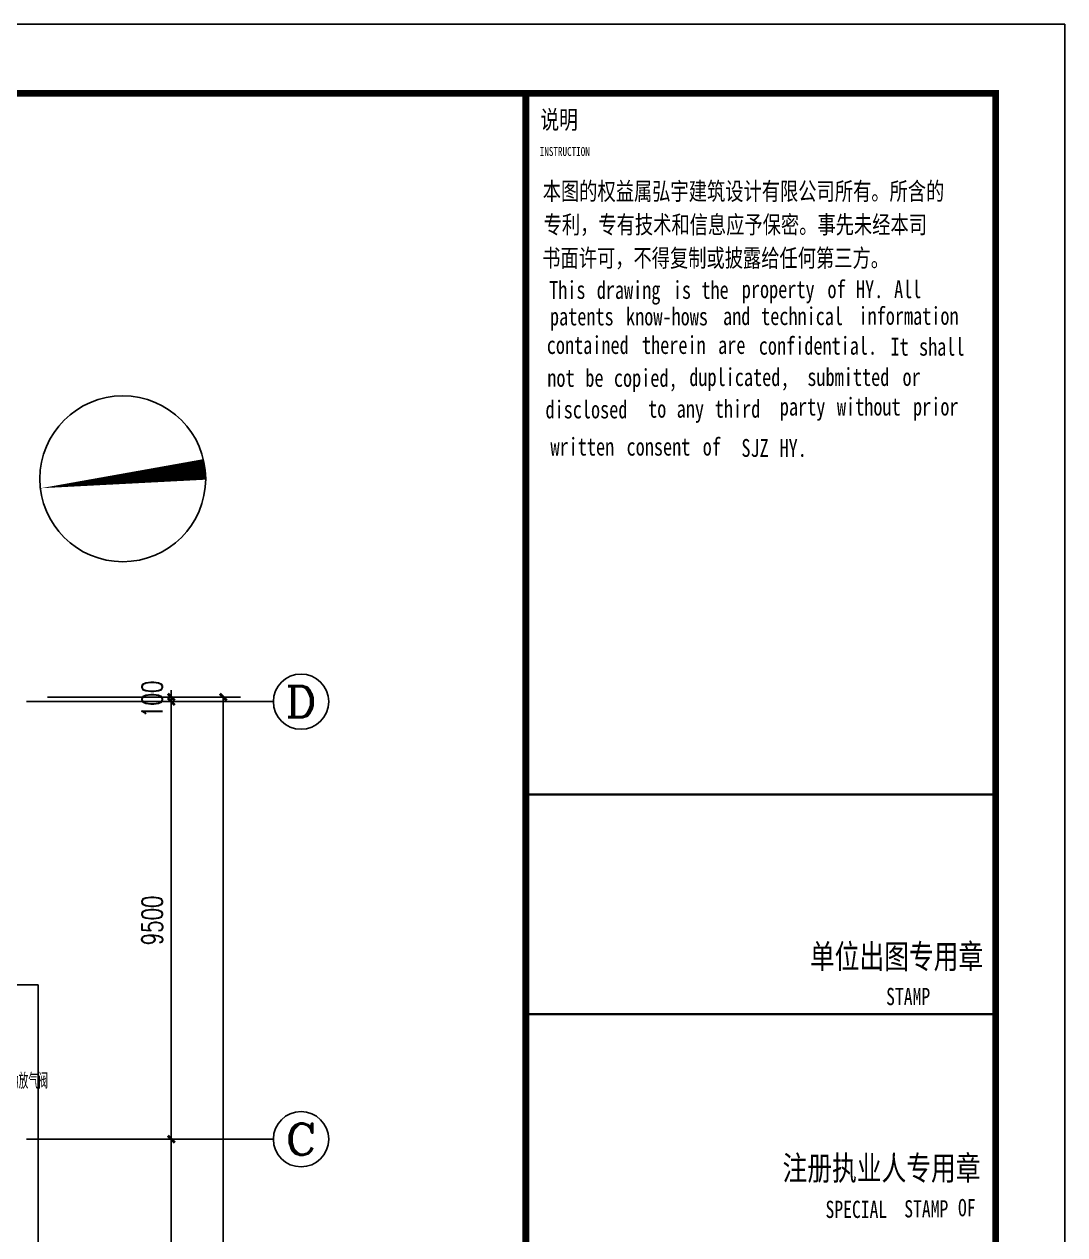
# Model space of a CAD drawing. Extents: x -37230 to 424755, y -141014 to 127947.
# Drawn here: x 118741 to 141330, y 32990 to 59273 of the extents above; entities that cross this region are included whole.
import ezdxf
from ezdxf.enums import TextEntityAlignment as Align

# ---------------------------------------------------------------- set-up
doc = ezdxf.new("R2010")
doc.units = 0
doc.header["$LTSCALE"] = 1000
doc.header["$MEASUREMENT"] = 0
for name, color, linetype in [('AXIS', 3, 'Continuous'), ('AXIS_TEXT', 7, 'Continuous'), ('DIM_SYMB', 3, 'Continuous'), ('PUB_Title(图框)', 130, 'Continuous'), ('TH_TEXT', 7, 'Continuous'), ('TK', 7, 'Continuous'), ('TWT_TITLE', 7, 'Continuous'), ('暖通底图', 8, 'Continuous')]:
    doc.layers.add(name, color=color, linetype=linetype)
doc.styles.add('-宋体', font='', dxfattribs={"width": 0.75})
doc.styles.add('_TCH_AXIS', font='COMPLEX', dxfattribs={"bigfont": 'GBCBIG'})
doc.styles.add('_TCH_DIM', font='SIMPLEX', dxfattribs={"bigfont": 'GBCBIG'})
doc.styles.add('_TCH_DIM_T3', font='SIMPLEX', dxfattribs={"width": 0.705882, "bigfont": 'GBCBIG'})
doc.styles.add('COMPLEX', font='COMPLEX')
doc.styles.add('DIM_FONT', font='SIMPLEX', dxfattribs={"width": 0.7, "bigfont": 'GBCBIG'})
doc.styles.get('-宋体').set_extended_font_data('SimSun')
doc.dimstyles.new('_TCH_ARCH&&150', dxfattribs={"dimscale": 1.5, "dimtxt": 350, "dimasz": 100, "dimexe": 250, "dimexo": 300, "dimgap": 100, "dimtad": 1, "dimdec": 0, "dimzin": 0, "dimdsep": 46, "dimtxsty": 'DIM_FONT', "dimblk": 'ARCHTICK', "dimcen": 0.09, "dimclrt": 7, "dimazin": 2, "dimtfac": 1, "dimtdec": 0, "dimtix": 1, "dimtmove": 2, "dimatfit": 3, "dimfxl": 0, "dimtolj": 1, "dimtzin": 0, "dimarcsym": 0})

# ---------------------------------------------------------------- blocks, each defined once
blk = doc.blocks.new('我')
at = {"layer": 'TK'}
for p, q in [((-66601, -67037), (-66601, -7037)), ((-56401, -22264), (-66601, -22264)), ((-66601, -22264), (-56401, -22264)), ((-56437, -27030), (-65364, -27030))]:
    blk.add_line(p, q, dxfattribs=at)
at = {"layer": 'TK', "const_width": 150}
blk.add_lwpolyline([(-66601, -7037), (-56401, -7037), (-56401, -67037), (-66601, -67037)], close=True, dxfattribs=at)
at = {"layer": 'TK', "const_width": 51}
for points in [[(-66601, -22264), (-56401, -22264)], [(-66601, -27030), (-56437, -27030)]]:
    blk.add_lwpolyline(points, dxfattribs=at)
at = {"layer": 'TWT_TITLE'}
blk.add_lwpolyline([(-144001, -68537), (-54901, -68537), (-54901, -5537), (-144001, -5537)], close=True, dxfattribs=at)
at = {"layer": 'TWT_TITLE', "const_width": 150}
blk.add_lwpolyline([(-140251, -67037), (-56401, -67037), (-56401, -7037), (-140251, -7037)], close=True, dxfattribs=at)
at = {"layer": 'TK', "color": 9, "style": '-宋体', "width": 0.75}
blk.add_text('说明', height=398.7, dxfattribs=at).set_placement((-66286, -7810))
at = {"layer": 'TK', "style": '-宋体', "width": 0.75}
for s, height, p in [('INSTRUCTION', 193.73, (-66299, -8397)), ('本图的权益属弘宇建筑设计有限公司所有。所含的', 387.34, (-66234, -9356)), ('专利，专有技术和信息应予保密。事先未经本司', 387.34, (-66214, -10082)), ('书面许可，不得复制或披露给任何第三方。', 387.34, (-66245, -10806)), ('This', 387.3, (-66095, -11500)), ('drawing', 387.3, (-65062, -11500)), ('is', 387.3, (-63409, -11500)), ('the', 387.3, (-62790, -11500)), ('property', 387.3, (-61913, -11485)), ('of', 387.3, (-60053, -11485)), ('HY.', 387.3, (-59434, -11485)), ('All', 387.3, (-58607, -11485)), ('patents', 387.3, (-66077, -12076)), ('know-hows', 387.3, (-64425, -12076)), ('and', 387.3, (-62320, -12069)), ('technical', 387.3, (-61493, -12069)), ('information', 387.34, (-59380, -12063)), ('contained', 387.3, (-66146, -12696)), ('therein', 387.3, (-64080, -12696)), ('confidential.', 387.34, (-61544, -12711)), ('It', 387.3, (-58685, -12733)), ('shall', 387.3, (-58065, -12733)), ('are', 387.3, (-62427, -12696)), ('not', 387.3, (-66135, -13410)), ('be', 387.3, (-65309, -13410)), ('copied,', 387.3, (-64689, -13410)), ('duplicated,', 387.34, (-63052, -13392)), ('submitted', 387.3, (-60489, -13390)), ('or', 387.3, (-58423, -13390)), ('party', 387.3, (-61087, -14033)), ('without', 387.3, (-59847, -14033)), ('prior', 387.3, (-58195, -14033)), ('disclosed', 387.3, (-66174, -14095)), ('to', 387.3, (-63946, -14080)), ('any', 387.3, (-63326, -14080)), ('third', 387.3, (-62500, -14080)), ('written', 387.3, (-66066, -14903)), ('consent', 387.3, (-64414, -14903)), ('of', 387.3, (-62761, -14903)), ('SJZ', 387.3, (-61921, -14931)), ('HY.', 387.3, (-61094, -14931)), ('单位出图专用章', 525, (-60433, -26039)), ('STAMP', 375, (-58779, -26834)), ('注册执业人专用章', 525, (-61027, -30633)), ('SPECIAL', 375, (-60095, -31455)), ('STAMP', 375, (-58386, -31444)), ('OF', 375, (-57219, -31418))]:
    blk.add_text(s, height=height, dxfattribs=at).set_placement(p)
blk = doc.blocks.new('_ArchTick')
at = {"color": 0, "linetype": 'ByBlock', "const_width": 0.4}
blk.add_lwpolyline([(-0.5, -0.5), (0.5, 0.5)], dxfattribs=at)
blk = doc.blocks.new('*D62')
at = {"layer": 'AXIS', "color": 0, "lineweight": -2}
for p, q in [((121930, 44665), (121930, 44815)), ((119241, 44665), (122305, 44665)), ((119241, 44565), (122305, 44565)), ((121930, 44565), (121930, 44665)), ((121930, 44565), (121930, 44415))]:
    blk.add_line(p, q, dxfattribs=at)
at = {"layer": 'Defpoints', "color": 0}
for p in [(118791, 44665), (118791, 44565), (121930, 44665)]:
    blk.add_point(p, dxfattribs=at)
at = {"layer": 'AXIS', "color": 0, "lineweight": -2, "xscale": 150, "yscale": 150, "zscale": 150}
for p, rotation in [((121930, 44665), 270), ((121930, 44565), 90)]:
    blk.add_blockref('_ArchTick', p, dxfattribs=dict(at, rotation=rotation))
at = {"layer": 'AXIS', "color": 7, "insert": (121518, 44615), "char_height": 446.2, "attachment_point": 5, "rotation": 90, "style": '_TCH_DIM_T3'}
blk.add_mtext('\\A1;100', dxfattribs=at)
blk = doc.blocks.new('*D63')
at = {"layer": 'AXIS', "color": 0, "lineweight": -2}
for p, q in [((119241, 44565), (122305, 44565)), ((121930, 35065), (121930, 44565)), ((119241, 35065), (122305, 35065))]:
    blk.add_line(p, q, dxfattribs=at)
at = {"layer": 'Defpoints', "color": 0}
for p in [(118791, 44565), (121930, 44565), (118791, 35065)]:
    blk.add_point(p, dxfattribs=at)
at = {"layer": 'AXIS', "color": 0, "lineweight": -2, "xscale": 150, "yscale": 150, "zscale": 150}
for p, rotation in [((121930, 44565), 90), ((121930, 35065), 270)]:
    blk.add_blockref('_ArchTick', p, dxfattribs=dict(at, rotation=rotation))
at = {"layer": 'AXIS', "color": 7, "insert": (121518, 39815), "char_height": 446.2, "attachment_point": 5, "rotation": 90, "style": '_TCH_DIM_T3'}
blk.add_mtext('\\A1;9500', dxfattribs=at)
blk = doc.blocks.new('*D64')
at = {"layer": 'AXIS', "color": 0, "lineweight": -2}
for p, q in [((119241, 35065), (122305, 35065)), ((121930, 27265), (121930, 35065)), ((119241, 27265), (122305, 27265))]:
    blk.add_line(p, q, dxfattribs=at)
at = {"layer": 'Defpoints', "color": 0}
for p in [(118791, 35065), (121930, 35065), (118791, 27265)]:
    blk.add_point(p, dxfattribs=at)
at = {"layer": 'AXIS', "color": 0, "lineweight": -2, "xscale": 150, "yscale": 150, "zscale": 150}
for p, rotation in [((121930, 35065), 90), ((121930, 27265), 270)]:
    blk.add_blockref('_ArchTick', p, dxfattribs=dict(at, rotation=rotation))
at = {"layer": 'AXIS', "color": 7, "insert": (121518, 31165), "char_height": 446.2, "attachment_point": 5, "rotation": 90, "style": '_TCH_DIM_T3'}
blk.add_mtext('\\A1;7800', dxfattribs=at)
blk = doc.blocks.new('*D67')
at = {"layer": 'AXIS', "color": 0, "lineweight": -2}
for p, q in [((119241, 44665), (123434, 44665)), ((123059, 17665), (123059, 44665)), ((119241, 17665), (123434, 17665))]:
    blk.add_line(p, q, dxfattribs=at)
at = {"layer": 'Defpoints', "color": 0}
for p in [(118791, 44665), (123059, 44665), (118791, 17665)]:
    blk.add_point(p, dxfattribs=at)
at = {"layer": 'AXIS', "color": 0, "lineweight": -2, "xscale": 150, "yscale": 150, "zscale": 150}
for p, rotation in [((123059, 44665), 90), ((123059, 17665), 270)]:
    blk.add_blockref('_ArchTick', p, dxfattribs=dict(at, rotation=rotation))
at = {"layer": 'AXIS', "color": 7, "insert": (122647, 31165), "char_height": 446.2, "attachment_point": 5, "rotation": 90, "style": '_TCH_DIM_T3'}
blk.add_mtext('\\A1;27000', dxfattribs=at)
blk = doc.blocks.new('_AXISO')
blk.add_circle((0, 0), 0.5)
at = {"layer": 'AXIS_TEXT', "style": 'COMPLEX', "width": 1.041667}
blk.add_attdef('A', text='', height=0.56, dxfattribs=at).set_placement((-0.25, -0.28), (0.25, -0.28), align=Align.FIT)
blk = doc.blocks.new('i')
at = {"layer": 'AXIS'}
for p1, p2, distance, picture, middle in [((118791.4, 44565.2), (118791.4, 44665.2), -3138.6, '*D62', (121517.5, 44615.2)), ((118791.4, 17665.2), (118791.4, 44665.2), -4267.7, '*D67', (122646.6, 31165.2)), ((118791.4, 35065.2), (118791.4, 44565.2), -3138.6, '*D63', (121517.5, 39815.2)), ((118791.4, 27265.2), (118791.4, 35065.2), -3138.6, '*D64', (121517.5, 31165.2))]:
    dim = blk.add_aligned_dim(p1=p1, p2=p2, distance=distance, dimstyle='_TCH_ARCH&&150', dxfattribs=at)
    dim.commit()
    dim.dimension.update_dxf_attribs({"geometry": picture, "text_midpoint": middle})

msp = doc.modelspace()

# ---------------------------------------------------------------- linework, layer by layer
at = {"layer": 'AXIS'}
for p, q in [((118791.4, 44565.2), (124151.4, 44565.2)), ((118791.4, 35065.2), (124151.4, 35065.2))]:
    msp.add_line(p, q, dxfattribs=at)
at = {"layer": 'DIM_SYMB'}
msp.add_lwpolyline([(122668.9, 49608.3, 450, 0, 0), (119092.4, 49197.7, 0, 0, 0)], format="xyseb", dxfattribs=at)
msp.add_circle((120880.6, 49403), 1800, dxfattribs=at)
at = {"layer": '暖通底图', "color": 8}
msp.add_lwpolyline([(116491.4, 38415.2), (119041.4, 38415.2), (119041.4, 26915.2), (116891.4, 26915.2)], dxfattribs=at)

# ---------------------------------------------------------------- block references
msp.add_blockref('i', (3, 0.7))
at = {"layer": 'AXIS'}
ref = msp.add_blockref('_AXISO', (124751.4, 44565.2), dxfattribs=dict(at, xscale=1200, yscale=1200, zscale=1200))
ref.add_attrib('A', 'D', dxfattribs={"layer": 'AXIS_TEXT', "height": 678.8, "style": '_TCH_AXIS', "width": 1.235294}).set_placement((124412, 44225.8), (125090.8, 44225.8), align=Align.FIT)
ref = msp.add_blockref('_AXISO', (124751.4, 35065.2), dxfattribs=dict(at, xscale=1200, yscale=1200, zscale=1200))
ref.add_attrib('A', 'C', dxfattribs={"layer": 'AXIS_TEXT', "height": 678.8, "style": '_TCH_AXIS', "width": 1.4}).set_placement((124412, 34725.8), (125090.8, 34725.8), align=Align.FIT)
at = {"layer": 'PUB_Title(图框)', "color": 3}
msp.add_blockref('我', (196231, 64809.9), dxfattribs=at)

# ---------------------------------------------------------------- texts
at = {"layer": 'TH_TEXT', "color": 3, "style": '_TCH_DIM', "width": 0.7}
msp.add_text('卧式自动放气阀', height=339.28, dxfattribs=at).set_placement((117763.2, 36159.5))

doc.saveas('drawing.dxf')
